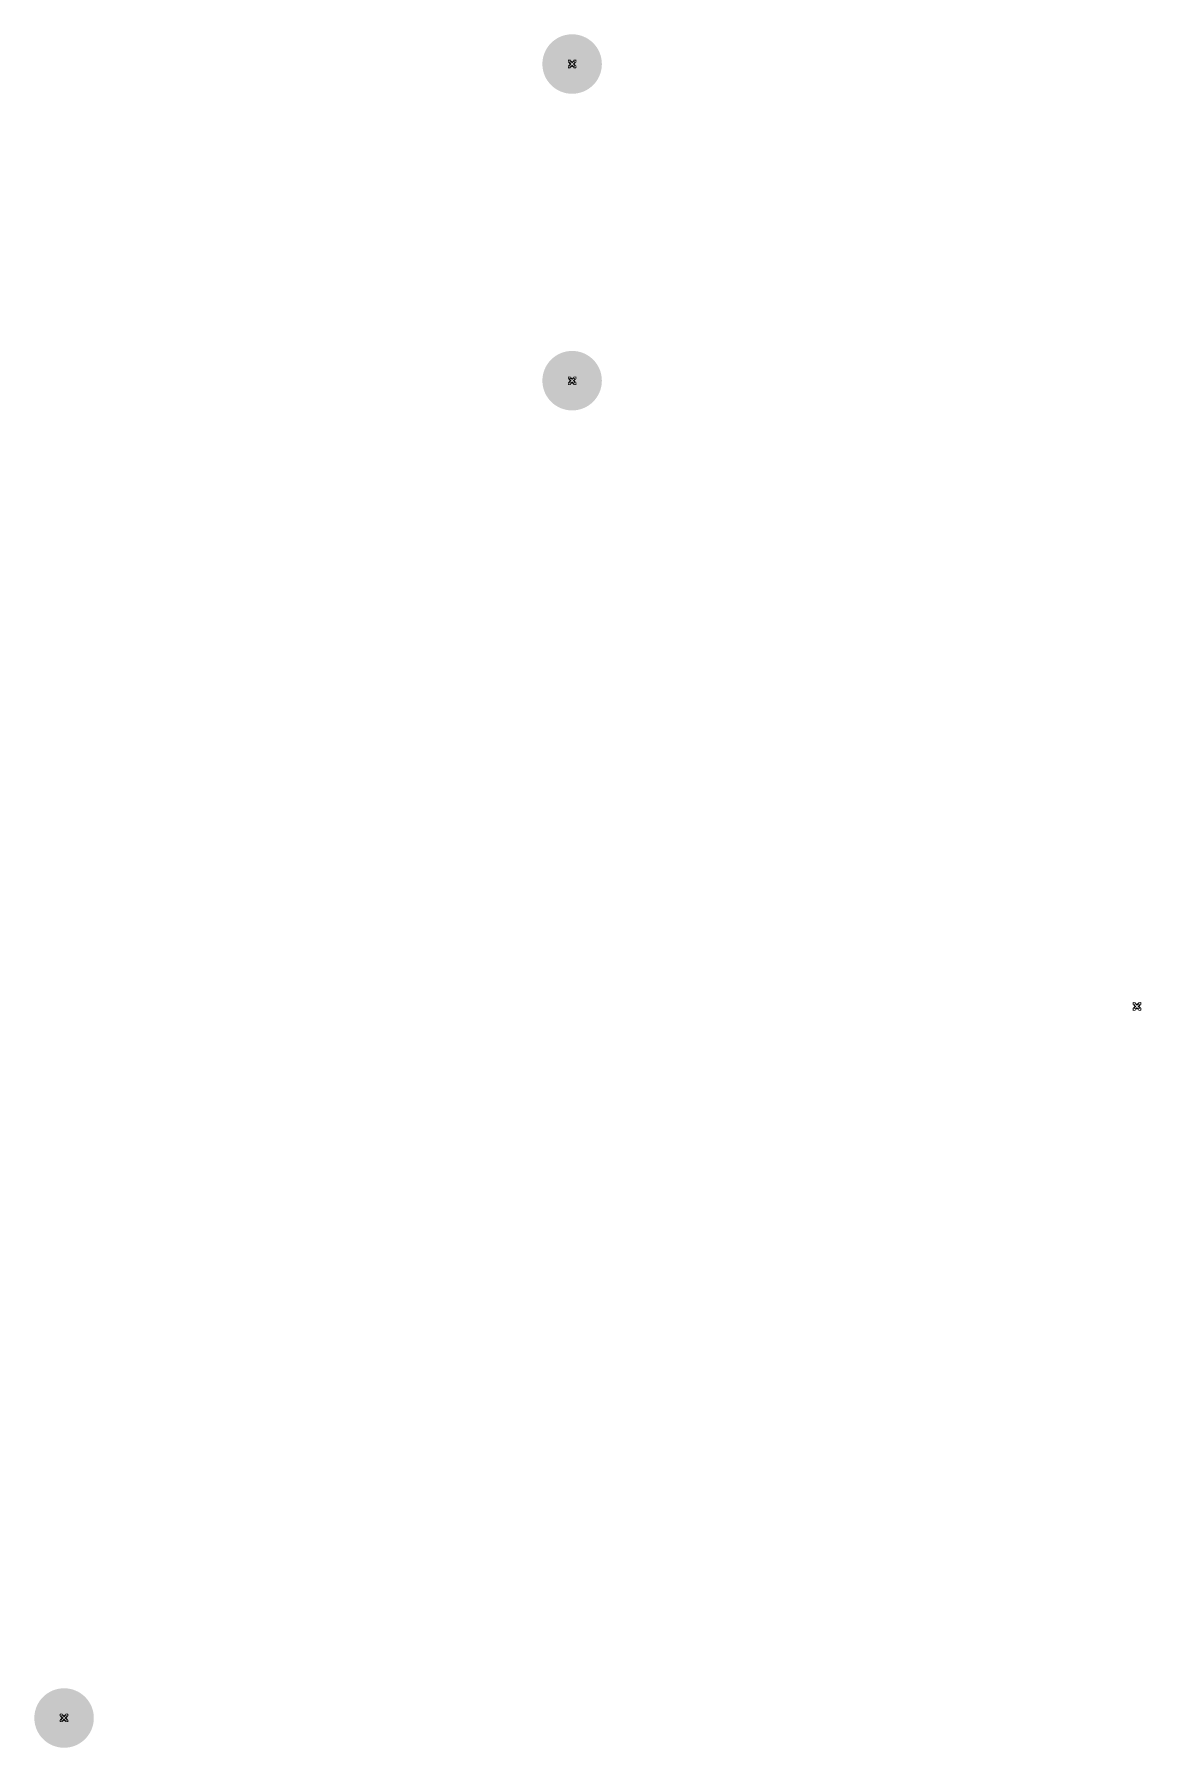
# Model space of a CAD drawing. Extents: x 0 to 418, y 0 to 122.
# Drawn here: x 255.6 to 331, y 7.7 to 121.7 of the extents above; entities that cross this region are included whole.
import ezdxf

# ---------------------------------------------------------------- set-up
doc = ezdxf.new("R2010")
doc.units = 0
doc.layers.get('0').update_dxf_attribs({"linetype": 'CONTINUOUS'})
for name, color, linetype in [('BOTTOMLAYER', 5, 'CONTINUOUS'), ('BOTTOMSOLDER', 6, 'CONTINUOUS'), ('DRILLDRAWING', 1, 'CONTINUOUS'), ('MULTILAYER', 9, 'CONTINUOUS'), ('PADHOLELAYER', 156, 'CONTINUOUS'), ('TOPLAYER', 1, 'CONTINUOUS'), ('TOPSOLDER', 216, 'CONTINUOUS')]:
    doc.layers.add(name, color=color, linetype=linetype)

# ---------------------------------------------------------------- blocks, each defined once
blk = doc.blocks.new('M2_M_____________53')
at = {"layer": 'BOTTOMLAYER'}
h = blk.add_hatch(color=5, dxfattribs=at)
edge = h.paths.add_edge_path()
edge.add_arc((0, 0), 1.91, 0, 360)
at = {"layer": 'BOTTOMSOLDER'}
h = blk.add_hatch(color=6, dxfattribs=at)
edge = h.paths.add_edge_path()
edge.add_arc((0, 0), 1.98, 0, 360)
at = {"layer": 'MULTILAYER'}
h = blk.add_hatch(color=9, dxfattribs=at)
edge = h.paths.add_edge_path()
edge.add_arc((0, 0), 1.91, 0, 360)
at = {"layer": 'PADHOLELAYER'}
h = blk.add_hatch(color=156, dxfattribs=at)
edge = h.paths.add_edge_path()
edge.add_arc((0, 0), 1.13, 0, 360)
at = {"layer": 'TOPLAYER'}
h = blk.add_hatch(color=1, dxfattribs=at)
edge = h.paths.add_edge_path()
edge.add_arc((0, 0), 1.91, 0, 360)
at = {"layer": 'TOPSOLDER'}
h = blk.add_hatch(color=216, dxfattribs=at)
edge = h.paths.add_edge_path()
edge.add_arc((0, 0), 1.98, 0, 360)
blk = doc.blocks.new('M2_M_____________58')
at = {"layer": 'BOTTOMLAYER'}
h = blk.add_hatch(color=5, dxfattribs=at)
edge = h.paths.add_edge_path()
edge.add_arc((249.6, 0), 1.91, 0, 360)
at = {"layer": 'BOTTOMSOLDER'}
h = blk.add_hatch(color=6, dxfattribs=at)
edge = h.paths.add_edge_path()
edge.add_arc((249.6, 0), 1.98, 0, 360)
at = {"layer": 'PADHOLELAYER'}
h = blk.add_hatch(color=156, dxfattribs=at)
edge = h.paths.add_edge_path()
edge.add_arc((249.6, 0), 1.13, 0, 360)
at = {"layer": 'TOPLAYER'}
h = blk.add_hatch(color=1, dxfattribs=at)
edge = h.paths.add_edge_path()
edge.add_arc((249.6, 0), 1.91, 0, 360)
at = {"layer": 'TOPSOLDER'}
h = blk.add_hatch(color=216, dxfattribs=at)
edge = h.paths.add_edge_path()
edge.add_arc((249.6, 0), 1.98, 0, 360)
blk = doc.blocks.new('M2_M_____________64')
at = {"layer": 'BOTTOMLAYER'}
h = blk.add_hatch(color=5, dxfattribs=at)
edge = h.paths.add_edge_path()
edge.add_arc((0, 0), 1.91, 0, 360)
at = {"layer": 'BOTTOMSOLDER'}
h = blk.add_hatch(color=6, dxfattribs=at)
edge = h.paths.add_edge_path()
edge.add_arc((0, 0), 1.98, 0, 360)
at = {"layer": 'MULTILAYER'}
h = blk.add_hatch(color=9, dxfattribs=at)
edge = h.paths.add_edge_path()
edge.add_arc((0, 0), 1.91, 0, 360)
at = {"layer": 'PADHOLELAYER'}
h = blk.add_hatch(color=156, dxfattribs=at)
edge = h.paths.add_edge_path()
edge.add_arc((0, 0), 1.13, 0, 360)
at = {"layer": 'TOPLAYER'}
h = blk.add_hatch(color=1, dxfattribs=at)
edge = h.paths.add_edge_path()
edge.add_arc((0, 0), 1.91, 0, 360)
at = {"layer": 'TOPSOLDER'}
h = blk.add_hatch(color=216, dxfattribs=at)
edge = h.paths.add_edge_path()
edge.add_arc((0, 0), 1.98, 0, 360)
blk = doc.blocks.new('M2_M_____________66')
at = {"layer": 'BOTTOMLAYER'}
h = blk.add_hatch(color=5, dxfattribs=at)
edge = h.paths.add_edge_path()
edge.add_arc((165.44, 0), 1.91, 0, 360)
at = {"layer": 'BOTTOMSOLDER'}
h = blk.add_hatch(color=6, dxfattribs=at)
edge = h.paths.add_edge_path()
edge.add_arc((165.44, 0), 1.98, 0, 360)
at = {"layer": 'MULTILAYER'}
h = blk.add_hatch(color=9, dxfattribs=at)
edge = h.paths.add_edge_path()
edge.add_arc((165.44, 0), 1.91, 0, 360)
at = {"layer": 'PADHOLELAYER'}
h = blk.add_hatch(color=156, dxfattribs=at)
edge = h.paths.add_edge_path()
edge.add_arc((165.44, 0), 1.13, 0, 360)
at = {"layer": 'TOPLAYER'}
h = blk.add_hatch(color=1, dxfattribs=at)
edge = h.paths.add_edge_path()
edge.add_arc((165.44, 0), 1.91, 0, 360)
at = {"layer": 'TOPSOLDER'}
h = blk.add_hatch(color=216, dxfattribs=at)
edge = h.paths.add_edge_path()
edge.add_arc((165.44, 0), 1.98, 0, 360)

msp = doc.modelspace()

# ---------------------------------------------------------------- linework, layer by layer
at = {"layer": 'DRILLDRAWING', "const_width": 0.0508}
for points in [[(291.13, 119.89), (291.13, 120.02)], [(291.13, 120.02), (291.25, 120.02)], [(291.13, 119.89), (291.25, 119.76)], [(291.13, 119.63), (291.25, 119.76)], [(291.23, 119.84), (291.23, 119.91)], [(291.23, 119.91), (291.3, 119.91)], [(291.23, 119.84), (291.3, 119.76)], [(291.23, 119.68), (291.3, 119.76)], [(291.25, 120.02), (291.38, 119.89)], [(291.3, 119.91), (291.38, 119.84)], [(291.38, 119.89), (291.51, 120.02)], [(291.38, 119.84), (291.46, 119.91)], [(291.46, 119.91), (291.53, 119.91)], [(291.46, 119.76), (291.53, 119.84)], [(291.46, 119.76), (291.53, 119.68)], [(291.51, 120.02), (291.63, 120.02)], [(291.51, 119.76), (291.63, 119.89)], [(291.51, 119.76), (291.63, 119.63)], [(291.53, 119.84), (291.53, 119.91)], [(291.63, 119.89), (291.63, 120.02)], [(291.13, 119.51), (291.13, 119.63)], [(291.13, 119.51), (291.25, 119.51)], [(291.23, 119.61), (291.23, 119.68)], [(291.23, 119.61), (291.3, 119.61)], [(291.25, 119.51), (291.38, 119.63)], [(291.3, 119.61), (291.38, 119.68)], [(291.38, 119.68), (291.46, 119.61)], [(291.38, 119.63), (291.51, 119.51)], [(291.46, 119.61), (291.53, 119.61)], [(291.51, 119.51), (291.63, 119.51)], [(291.53, 119.61), (291.53, 119.68)], [(291.63, 119.51), (291.63, 119.63)], [(291.13, 98.81), (291.13, 98.93)], [(291.13, 98.93), (291.25, 98.93)], [(291.13, 98.81), (291.25, 98.68)], [(291.13, 98.55), (291.25, 98.68)], [(291.13, 98.42), (291.13, 98.55)], [(291.13, 98.42), (291.25, 98.42)], [(291.23, 98.76), (291.23, 98.83)], [(291.23, 98.83), (291.3, 98.83)], [(291.23, 98.76), (291.3, 98.68)], [(291.23, 98.6), (291.3, 98.68)], [(291.23, 98.53), (291.23, 98.6)], [(291.23, 98.53), (291.3, 98.53)], [(291.25, 98.93), (291.38, 98.81)], [(291.25, 98.42), (291.38, 98.55)], [(291.3, 98.83), (291.38, 98.76)], [(291.3, 98.53), (291.38, 98.6)], [(291.38, 98.81), (291.51, 98.93)], [(291.38, 98.76), (291.46, 98.83)], [(291.38, 98.6), (291.46, 98.53)], [(291.38, 98.55), (291.51, 98.42)], [(291.46, 98.83), (291.53, 98.83)], [(291.46, 98.68), (291.53, 98.76)], [(291.46, 98.68), (291.53, 98.6)], [(291.46, 98.53), (291.53, 98.53)], [(291.51, 98.93), (291.63, 98.93)], [(291.51, 98.68), (291.63, 98.81)], [(291.51, 98.68), (291.63, 98.55)], [(291.51, 98.42), (291.63, 98.42)], [(291.53, 98.76), (291.53, 98.83)], [(291.53, 98.53), (291.53, 98.6)], [(291.63, 98.81), (291.63, 98.93)], [(291.63, 98.42), (291.63, 98.55)], [(328.73, 57.15), (328.73, 57.28)], [(328.73, 57.28), (328.85, 57.28)], [(328.73, 57.15), (328.85, 57.02)], [(328.73, 56.9), (328.85, 57.02)], [(328.83, 57.1), (328.83, 57.18)], [(328.83, 57.18), (328.9, 57.18)], [(328.83, 57.1), (328.9, 57.02)], [(328.83, 56.95), (328.9, 57.02)], [(328.85, 57.28), (328.98, 57.15)], [(328.9, 57.18), (328.98, 57.1)], [(328.98, 57.15), (329.11, 57.28)], [(328.98, 57.1), (329.06, 57.18)], [(329.06, 57.18), (329.13, 57.18)], [(329.06, 57.02), (329.13, 57.1)], [(329.06, 57.02), (329.13, 56.95)], [(329.11, 57.28), (329.24, 57.28)], [(329.11, 57.02), (329.24, 57.15)], [(329.11, 57.02), (329.24, 56.9)], [(329.13, 57.1), (329.13, 57.18)], [(329.24, 57.15), (329.24, 57.28)], [(328.73, 56.77), (328.73, 56.9)], [(328.73, 56.77), (328.85, 56.77)], [(328.83, 56.87), (328.83, 56.95)], [(328.83, 56.87), (328.9, 56.87)], [(328.85, 56.77), (328.98, 56.9)], [(328.9, 56.87), (328.98, 56.95)], [(328.98, 56.95), (329.06, 56.87)], [(328.98, 56.9), (329.11, 56.77)], [(329.06, 56.87), (329.13, 56.87)], [(329.11, 56.77), (329.24, 56.77)], [(329.13, 56.87), (329.13, 56.95)], [(329.24, 56.77), (329.24, 56.9)], [(257.3, 9.78), (257.3, 9.91)], [(257.3, 9.91), (257.43, 9.91)], [(257.3, 9.78), (257.43, 9.65)], [(257.3, 9.52), (257.43, 9.65)], [(257.3, 9.4), (257.3, 9.52)], [(257.3, 9.4), (257.43, 9.4)], [(257.4, 9.73), (257.4, 9.8)], [(257.4, 9.8), (257.48, 9.8)], [(257.4, 9.73), (257.48, 9.65)], [(257.4, 9.58), (257.48, 9.65)], [(257.4, 9.5), (257.4, 9.58)], [(257.4, 9.5), (257.48, 9.5)], [(257.43, 9.91), (257.56, 9.78)], [(257.43, 9.4), (257.56, 9.52)], [(257.48, 9.8), (257.56, 9.73)], [(257.48, 9.5), (257.56, 9.58)], [(257.56, 9.78), (257.68, 9.91)], [(257.56, 9.73), (257.63, 9.8)], [(257.56, 9.58), (257.63, 9.5)], [(257.56, 9.52), (257.68, 9.4)], [(257.63, 9.8), (257.71, 9.8)], [(257.63, 9.65), (257.71, 9.73)], [(257.63, 9.65), (257.71, 9.58)], [(257.63, 9.5), (257.71, 9.5)], [(257.68, 9.91), (257.81, 9.91)], [(257.68, 9.65), (257.81, 9.78)], [(257.68, 9.65), (257.81, 9.52)], [(257.68, 9.4), (257.81, 9.4)], [(257.71, 9.73), (257.71, 9.8)], [(257.71, 9.5), (257.71, 9.58)], [(257.81, 9.78), (257.81, 9.91)], [(257.81, 9.4), (257.81, 9.52)]]:
    msp.add_lwpolyline(points, dxfattribs=at)
at = {"layer": 'DRILLDRAWING', "const_width": 0.0254}
for points in [[(291.11, 120.02, 1), (291.14, 120.02, 1)], [(291.11, 120.02, 1), (291.14, 120.02, 1)], [(291.11, 119.89, 1), (291.14, 119.89, 1)], [(291.11, 119.89, 1), (291.14, 119.89, 1)], [(291.22, 119.91, 1), (291.24, 119.91, 1)], [(291.22, 119.91, 1), (291.24, 119.91, 1)], [(291.22, 119.84, 1), (291.24, 119.84, 1)], [(291.22, 119.84, 1), (291.24, 119.84, 1)], [(291.24, 120.02, 1), (291.27, 120.02, 1)], [(291.24, 120.02, 1), (291.27, 120.02, 1)], [(291.24, 119.76, 1), (291.27, 119.76, 1)], [(291.24, 119.76, 1), (291.27, 119.76, 1)], [(291.29, 119.91, 1), (291.32, 119.91, 1)], [(291.29, 119.91, 1), (291.32, 119.91, 1)], [(291.29, 119.76, 1), (291.32, 119.76, 1)], [(291.29, 119.76, 1), (291.32, 119.76, 1)], [(291.37, 119.89, 1), (291.39, 119.89, 1)], [(291.37, 119.89, 1), (291.39, 119.89, 1)], [(291.37, 119.84, 1), (291.39, 119.84, 1)], [(291.37, 119.84, 1), (291.39, 119.84, 1)], [(291.44, 119.91, 1), (291.47, 119.91, 1)], [(291.44, 119.91, 1), (291.47, 119.91, 1)], [(291.44, 119.76, 1), (291.47, 119.76, 1)], [(291.44, 119.76, 1), (291.47, 119.76, 1)], [(291.49, 120.02, 1), (291.52, 120.02, 1)], [(291.49, 120.02, 1), (291.52, 120.02, 1)], [(291.49, 119.76, 1), (291.52, 119.76, 1)], [(291.49, 119.76, 1), (291.52, 119.76, 1)], [(291.52, 119.91, 1), (291.55, 119.91, 1)], [(291.52, 119.91, 1), (291.55, 119.91, 1)], [(291.52, 119.84, 1), (291.55, 119.84, 1)], [(291.52, 119.84, 1), (291.55, 119.84, 1)], [(291.62, 120.02, 1), (291.65, 120.02, 1)], [(291.62, 120.02, 1), (291.65, 120.02, 1)], [(291.62, 119.89, 1), (291.65, 119.89, 1)], [(291.62, 119.89, 1), (291.65, 119.89, 1)], [(291.11, 119.63, 1), (291.14, 119.63, 1)], [(291.11, 119.63, 1), (291.14, 119.63, 1)], [(291.11, 119.51, 1), (291.14, 119.51, 1)], [(291.11, 119.51, 1), (291.14, 119.51, 1)], [(291.22, 119.68, 1), (291.24, 119.68, 1)], [(291.22, 119.68, 1), (291.24, 119.68, 1)], [(291.22, 119.61, 1), (291.24, 119.61, 1)], [(291.22, 119.61, 1), (291.24, 119.61, 1)], [(291.24, 119.51, 1), (291.27, 119.51, 1)], [(291.24, 119.51, 1), (291.27, 119.51, 1)], [(291.29, 119.61, 1), (291.32, 119.61, 1)], [(291.29, 119.61, 1), (291.32, 119.61, 1)], [(291.37, 119.68, 1), (291.39, 119.68, 1)], [(291.37, 119.68, 1), (291.39, 119.68, 1)], [(291.37, 119.63, 1), (291.39, 119.63, 1)], [(291.37, 119.63, 1), (291.39, 119.63, 1)], [(291.44, 119.61, 1), (291.47, 119.61, 1)], [(291.44, 119.61, 1), (291.47, 119.61, 1)], [(291.49, 119.51, 1), (291.52, 119.51, 1)], [(291.49, 119.51, 1), (291.52, 119.51, 1)], [(291.52, 119.68, 1), (291.55, 119.68, 1)], [(291.52, 119.68, 1), (291.55, 119.68, 1)], [(291.52, 119.61, 1), (291.55, 119.61, 1)], [(291.52, 119.61, 1), (291.55, 119.61, 1)], [(291.62, 119.63, 1), (291.65, 119.63, 1)], [(291.62, 119.63, 1), (291.65, 119.63, 1)], [(291.62, 119.51, 1), (291.65, 119.51, 1)], [(291.62, 119.51, 1), (291.65, 119.51, 1)], [(291.11, 98.93, 1), (291.14, 98.93, 1)], [(291.11, 98.93, 1), (291.14, 98.93, 1)], [(291.11, 98.81, 1), (291.14, 98.81, 1)], [(291.11, 98.81, 1), (291.14, 98.81, 1)], [(291.11, 98.55, 1), (291.14, 98.55, 1)], [(291.11, 98.55, 1), (291.14, 98.55, 1)], [(291.11, 98.42, 1), (291.14, 98.42, 1)], [(291.11, 98.42, 1), (291.14, 98.42, 1)], [(291.21, 98.83, 1), (291.24, 98.83, 1)], [(291.21, 98.83, 1), (291.24, 98.83, 1)], [(291.21, 98.76, 1), (291.24, 98.76, 1)], [(291.21, 98.76, 1), (291.24, 98.76, 1)], [(291.21, 98.6, 1), (291.24, 98.6, 1)], [(291.21, 98.6, 1), (291.24, 98.6, 1)], [(291.21, 98.53, 1), (291.24, 98.53, 1)], [(291.21, 98.53, 1), (291.24, 98.53, 1)], [(291.24, 98.93, 1), (291.27, 98.93, 1)], [(291.24, 98.93, 1), (291.27, 98.93, 1)], [(291.24, 98.68, 1), (291.27, 98.68, 1)], [(291.24, 98.68, 1), (291.27, 98.68, 1)], [(291.24, 98.42, 1), (291.27, 98.42, 1)], [(291.24, 98.42, 1), (291.27, 98.42, 1)], [(291.29, 98.83, 1), (291.32, 98.83, 1)], [(291.29, 98.83, 1), (291.32, 98.83, 1)], [(291.29, 98.68, 1), (291.32, 98.68, 1)], [(291.29, 98.68, 1), (291.32, 98.68, 1)], [(291.29, 98.53, 1), (291.32, 98.53, 1)], [(291.29, 98.53, 1), (291.32, 98.53, 1)], [(291.37, 98.81, 1), (291.39, 98.81, 1)], [(291.37, 98.81, 1), (291.39, 98.81, 1)], [(291.37, 98.76, 1), (291.39, 98.76, 1)], [(291.37, 98.76, 1), (291.39, 98.76, 1)], [(291.37, 98.6, 1), (291.39, 98.6, 1)], [(291.37, 98.6, 1), (291.39, 98.6, 1)], [(291.37, 98.55, 1), (291.39, 98.55, 1)], [(291.37, 98.55, 1), (291.39, 98.55, 1)], [(291.44, 98.83, 1), (291.47, 98.83, 1)], [(291.44, 98.83, 1), (291.47, 98.83, 1)], [(291.44, 98.68, 1), (291.47, 98.68, 1)], [(291.44, 98.68, 1), (291.47, 98.68, 1)], [(291.44, 98.53, 1), (291.47, 98.53, 1)], [(291.44, 98.53, 1), (291.47, 98.53, 1)], [(291.49, 98.93, 1), (291.52, 98.93, 1)], [(291.49, 98.93, 1), (291.52, 98.93, 1)], [(291.49, 98.68, 1), (291.52, 98.68, 1)], [(291.49, 98.68, 1), (291.52, 98.68, 1)], [(291.49, 98.42, 1), (291.52, 98.42, 1)], [(291.49, 98.42, 1), (291.52, 98.42, 1)], [(291.52, 98.83, 1), (291.55, 98.83, 1)], [(291.52, 98.83, 1), (291.55, 98.83, 1)], [(291.52, 98.76, 1), (291.55, 98.76, 1)], [(291.52, 98.76, 1), (291.55, 98.76, 1)], [(291.52, 98.6, 1), (291.55, 98.6, 1)], [(291.52, 98.6, 1), (291.55, 98.6, 1)], [(291.52, 98.53, 1), (291.55, 98.53, 1)], [(291.52, 98.53, 1), (291.55, 98.53, 1)], [(291.62, 98.93, 1), (291.65, 98.93, 1)], [(291.62, 98.93, 1), (291.65, 98.93, 1)], [(291.62, 98.81, 1), (291.65, 98.81, 1)], [(291.62, 98.81, 1), (291.65, 98.81, 1)], [(291.62, 98.55, 1), (291.65, 98.55, 1)], [(291.62, 98.55, 1), (291.65, 98.55, 1)], [(291.62, 98.42, 1), (291.65, 98.42, 1)], [(291.62, 98.42, 1), (291.65, 98.42, 1)], [(328.71, 57.28, 1), (328.74, 57.28, 1)], [(328.71, 57.28, 1), (328.74, 57.28, 1)], [(328.71, 57.15, 1), (328.74, 57.15, 1)], [(328.71, 57.15, 1), (328.74, 57.15, 1)], [(328.82, 57.18, 1), (328.84, 57.18, 1)], [(328.82, 57.18, 1), (328.84, 57.18, 1)], [(328.82, 57.1, 1), (328.84, 57.1, 1)], [(328.82, 57.1, 1), (328.84, 57.1, 1)], [(328.84, 57.28, 1), (328.87, 57.28, 1)], [(328.84, 57.28, 1), (328.87, 57.28, 1)], [(328.84, 57.02, 1), (328.87, 57.02, 1)], [(328.84, 57.02, 1), (328.87, 57.02, 1)], [(328.89, 57.18, 1), (328.92, 57.18, 1)], [(328.89, 57.18, 1), (328.92, 57.18, 1)], [(328.89, 57.02, 1), (328.92, 57.02, 1)], [(328.89, 57.02, 1), (328.92, 57.02, 1)], [(328.97, 57.15, 1), (328.99, 57.15, 1)], [(328.97, 57.15, 1), (328.99, 57.15, 1)], [(328.97, 57.1, 1), (328.99, 57.1, 1)], [(328.97, 57.1, 1), (328.99, 57.1, 1)], [(329.04, 57.18, 1), (329.07, 57.18, 1)], [(329.04, 57.18, 1), (329.07, 57.18, 1)], [(329.04, 57.02, 1), (329.07, 57.02, 1)], [(329.04, 57.02, 1), (329.07, 57.02, 1)], [(329.1, 57.28, 1), (329.12, 57.28, 1)], [(329.1, 57.28, 1), (329.12, 57.28, 1)], [(329.1, 57.02, 1), (329.12, 57.02, 1)], [(329.1, 57.02, 1), (329.12, 57.02, 1)], [(329.12, 57.18, 1), (329.15, 57.18, 1)], [(329.12, 57.18, 1), (329.15, 57.18, 1)], [(329.12, 57.1, 1), (329.15, 57.1, 1)], [(329.12, 57.1, 1), (329.15, 57.1, 1)], [(329.22, 57.28, 1), (329.25, 57.28, 1)], [(329.22, 57.28, 1), (329.25, 57.28, 1)], [(329.22, 57.15, 1), (329.25, 57.15, 1)], [(329.22, 57.15, 1), (329.25, 57.15, 1)], [(328.71, 56.9, 1), (328.74, 56.9, 1)], [(328.71, 56.9, 1), (328.74, 56.9, 1)], [(328.71, 56.77, 1), (328.74, 56.77, 1)], [(328.71, 56.77, 1), (328.74, 56.77, 1)], [(328.82, 56.95, 1), (328.84, 56.95, 1)], [(328.82, 56.95, 1), (328.84, 56.95, 1)], [(328.82, 56.87, 1), (328.84, 56.87, 1)], [(328.82, 56.87, 1), (328.84, 56.87, 1)], [(328.84, 56.77, 1), (328.87, 56.77, 1)], [(328.84, 56.77, 1), (328.87, 56.77, 1)], [(328.89, 56.87, 1), (328.92, 56.87, 1)], [(328.89, 56.87, 1), (328.92, 56.87, 1)], [(328.97, 56.95, 1), (328.99, 56.95, 1)], [(328.97, 56.95, 1), (328.99, 56.95, 1)], [(328.97, 56.9, 1), (328.99, 56.9, 1)], [(328.97, 56.9, 1), (328.99, 56.9, 1)], [(329.04, 56.87, 1), (329.07, 56.87, 1)], [(329.04, 56.87, 1), (329.07, 56.87, 1)], [(329.1, 56.77, 1), (329.12, 56.77, 1)], [(329.1, 56.77, 1), (329.12, 56.77, 1)], [(329.12, 56.95, 1), (329.15, 56.95, 1)], [(329.12, 56.95, 1), (329.15, 56.95, 1)], [(329.12, 56.87, 1), (329.15, 56.87, 1)], [(329.12, 56.87, 1), (329.15, 56.87, 1)], [(329.22, 56.9, 1), (329.25, 56.9, 1)], [(329.22, 56.9, 1), (329.25, 56.9, 1)], [(329.22, 56.77, 1), (329.25, 56.77, 1)], [(329.22, 56.77, 1), (329.25, 56.77, 1)], [(257.29, 9.91, 1), (257.31, 9.91, 1)], [(257.29, 9.91, 1), (257.31, 9.91, 1)], [(257.29, 9.78, 1), (257.31, 9.78, 1)], [(257.29, 9.78, 1), (257.31, 9.78, 1)], [(257.29, 9.52, 1), (257.31, 9.52, 1)], [(257.29, 9.52, 1), (257.31, 9.52, 1)], [(257.29, 9.4, 1), (257.31, 9.4, 1)], [(257.29, 9.4, 1), (257.31, 9.4, 1)], [(257.39, 9.8, 1), (257.42, 9.8, 1)], [(257.39, 9.8, 1), (257.42, 9.8, 1)], [(257.39, 9.73, 1), (257.42, 9.73, 1)], [(257.39, 9.73, 1), (257.42, 9.73, 1)], [(257.39, 9.58, 1), (257.42, 9.58, 1)], [(257.39, 9.58, 1), (257.42, 9.58, 1)], [(257.39, 9.5, 1), (257.42, 9.5, 1)], [(257.39, 9.5, 1), (257.42, 9.5, 1)], [(257.42, 9.91, 1), (257.44, 9.91, 1)], [(257.42, 9.91, 1), (257.44, 9.91, 1)], [(257.42, 9.65, 1), (257.44, 9.65, 1)], [(257.42, 9.65, 1), (257.44, 9.65, 1)], [(257.42, 9.4, 1), (257.44, 9.4, 1)], [(257.42, 9.4, 1), (257.44, 9.4, 1)], [(257.47, 9.8, 1), (257.49, 9.8, 1)], [(257.47, 9.8, 1), (257.49, 9.8, 1)], [(257.47, 9.65, 1), (257.49, 9.65, 1)], [(257.47, 9.65, 1), (257.49, 9.65, 1)], [(257.47, 9.5, 1), (257.49, 9.5, 1)], [(257.47, 9.5, 1), (257.49, 9.5, 1)], [(257.54, 9.78, 1), (257.57, 9.78, 1)], [(257.54, 9.78, 1), (257.57, 9.78, 1)], [(257.54, 9.73, 1), (257.57, 9.73, 1)], [(257.54, 9.73, 1), (257.57, 9.73, 1)], [(257.54, 9.58, 1), (257.57, 9.58, 1)], [(257.54, 9.58, 1), (257.57, 9.58, 1)], [(257.54, 9.52, 1), (257.57, 9.52, 1)], [(257.54, 9.52, 1), (257.57, 9.52, 1)], [(257.62, 9.8, 1), (257.64, 9.8, 1)], [(257.62, 9.8, 1), (257.64, 9.8, 1)], [(257.62, 9.65, 1), (257.64, 9.65, 1)], [(257.62, 9.65, 1), (257.64, 9.65, 1)], [(257.62, 9.5, 1), (257.64, 9.5, 1)], [(257.62, 9.5, 1), (257.64, 9.5, 1)], [(257.67, 9.91, 1), (257.7, 9.91, 1)], [(257.67, 9.91, 1), (257.7, 9.91, 1)], [(257.67, 9.65, 1), (257.7, 9.65, 1)], [(257.67, 9.65, 1), (257.7, 9.65, 1)], [(257.67, 9.4, 1), (257.7, 9.4, 1)], [(257.67, 9.4, 1), (257.7, 9.4, 1)], [(257.7, 9.8, 1), (257.72, 9.8, 1)], [(257.7, 9.8, 1), (257.72, 9.8, 1)], [(257.7, 9.73, 1), (257.72, 9.73, 1)], [(257.7, 9.73, 1), (257.72, 9.73, 1)], [(257.7, 9.58, 1), (257.72, 9.58, 1)], [(257.7, 9.58, 1), (257.72, 9.58, 1)], [(257.7, 9.5, 1), (257.72, 9.5, 1)], [(257.7, 9.5, 1), (257.72, 9.5, 1)], [(257.8, 9.91, 1), (257.82, 9.91, 1)], [(257.8, 9.91, 1), (257.82, 9.91, 1)], [(257.8, 9.78, 1), (257.82, 9.78, 1)], [(257.8, 9.78, 1), (257.82, 9.78, 1)], [(257.8, 9.52, 1), (257.82, 9.52, 1)], [(257.8, 9.52, 1), (257.82, 9.52, 1)], [(257.8, 9.4, 1), (257.82, 9.4, 1)], [(257.8, 9.4, 1), (257.82, 9.4, 1)]]:
    msp.add_lwpolyline(points, format="xyb", close=True, dxfattribs=at)

# ---------------------------------------------------------------- block references
for name, p in [('M2_M_____________66', (125.94, 119.76)), ('M2_M_____________58', (41.78, 98.68)), ('M2_M_____________64', (257.56, 9.65))]:
    msp.add_blockref(name, p)
at = {"rotation": 360}
msp.add_blockref('M2_M_____________53', (328.98, 57.02), dxfattribs=at)

doc.saveas('drawing.dxf')
